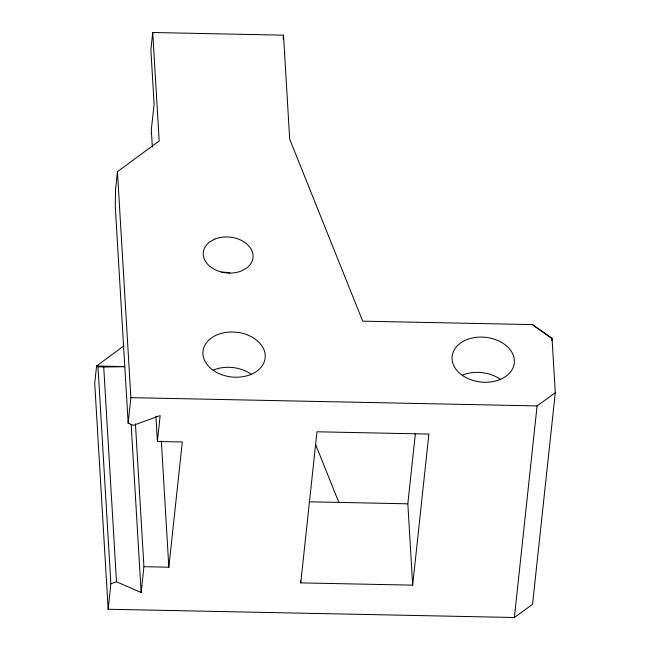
<?xml version="1.0" encoding="UTF-8"?>
<svg xmlns="http://www.w3.org/2000/svg" width="650" height="650" viewBox="0 0 650 650"><rect width="100%" height="100%" fill="white"/><g stroke="black" fill="none" stroke-linecap="round" stroke-linejoin="round"><path stroke-width="0.97" d="M152.734 32.5L159.177 140.952L117.455 171.697L115.603 188.971L115.253 205.977L128.156 423.077L133.291 425.352L160.168 415.561L157.389 441.472L182.309 441.976L168.838 567.206L143.926 566.694L141.148 592.605L116.48 581.766L110.874 583.822L108.152 609.245L514.369 617.5L532.553 604.329L555.279 392.746L552.053 338.52L532.586 324.602L362.716 321.173L289.689 139.141L283.514 35.181L152.734 32.5L150.881 49.79L154.099 104.016L151.32 129.927L152.336 146.998M128.156 423.077L130.877 397.662L117.455 171.697M283.083 39.211L283.514 35.181M300.755 582.887L316.973 431.787L428.878 434.062L412.669 585.154L300.755 582.887L300.641 580.881M412.669 585.154L407.834 503.807L415.399 433.29M514.369 617.5L537.087 405.917L555.279 392.746M551.842 340.535L552.053 338.52L532.253 324.61M123.858 345.906L96.582 366.007L94.721 383.281L108.152 609.245M124.711 366.584L96.582 366.007L97.979 366.722L103.724 367.023L124.719 366.689M130.877 397.662L537.087 405.917M309.026 501.8L407.834 503.807M315.608 444.494L338.951 502.669M161.338 440.936L168.838 567.206M155.886 416.138L157.389 441.472M135.436 423.824L143.926 566.694M131.154 424.401L141.148 592.605M103.724 367.023L116.48 581.766M97.979 366.722L110.874 583.822M221.439 272.204A25.009 17.989 6.1 0 1 229.775 272.935M213.541 370.012A31.257 22.482 6.1 0 1 251.347 374.368M462.686 375.066A31.257 22.482 6.1 0 1 500.492 379.421M214.76 239.094L209.771 241.865A25.009 17.989 6.1 0 0 209.032 265.606A25.009 17.989 6.1 0 0 241.532 270.912L246.521 268.141A25.009 17.989 6.1 0 0 247.26 244.4A25.009 17.989 6.1 0 0 214.76 239.094M462.142 375.213A31.257 22.482 6.1 0 0 513.638 366.145A31.257 22.482 6.1 0 0 473.85 337.691A31.257 22.482 6.1 0 0 462.142 375.213M212.997 370.159A31.257 22.482 6.1 0 0 264.493 361.091A31.257 22.482 6.1 0 0 224.705 332.637A31.257 22.482 6.1 0 0 212.997 370.159"/></g></svg>
